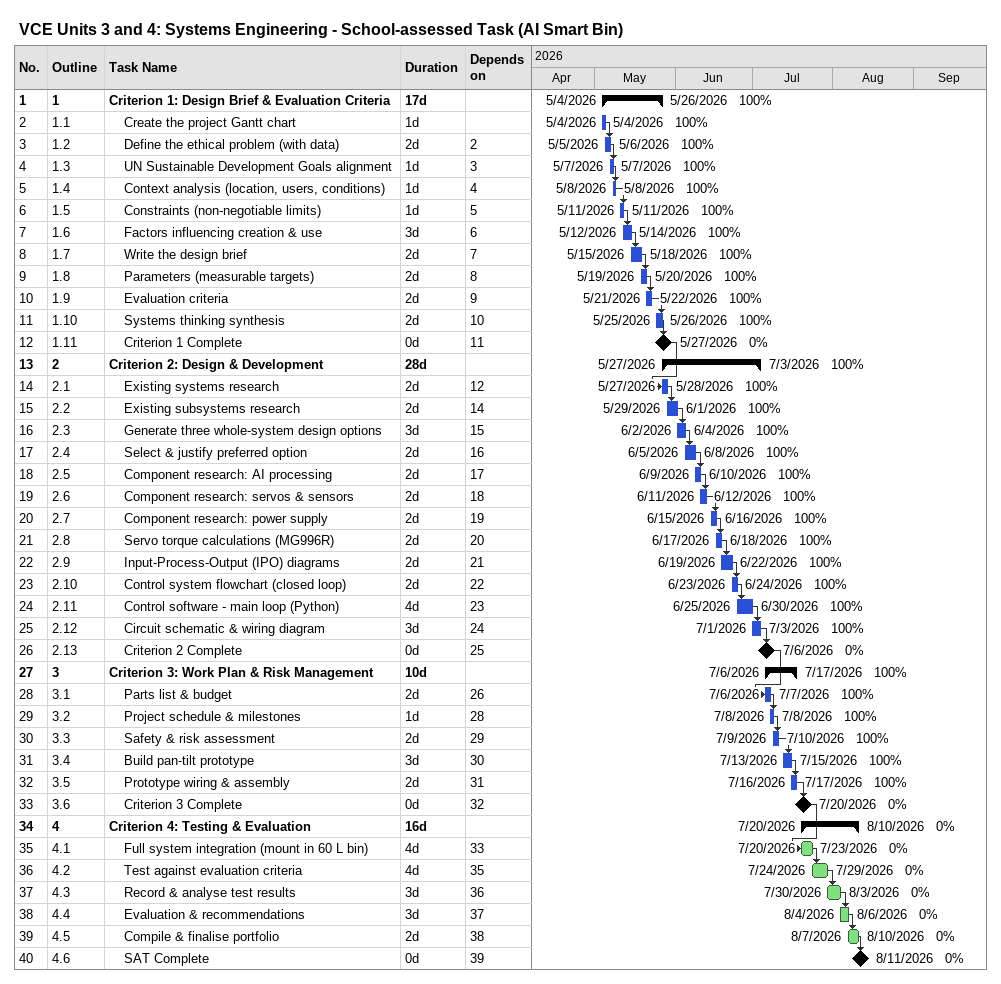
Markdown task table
VCE Units 3 and 4: Systems Engineering - School-assessed Task (AI Smart Bin)

| ID | WBS | Task | Duration | Start | Finish | Predecessors | % complete |
|---|---|---|---|---|---|---|---|
| 1 | 1 | **Criterion 1: Design Brief & Evaluation Criteria** | 17d | 2026-05-04 | 2026-05-26 |  | 100 |
| 2 | 1.1 | Create the project Gantt chart | 1d | 2026-05-04 | 2026-05-04 |  | 100 |
| 3 | 1.2 | Define the ethical problem (with data) | 2d | 2026-05-05 | 2026-05-06 | 2 | 100 |
| 4 | 1.3 | UN Sustainable Development Goals alignment | 1d | 2026-05-07 | 2026-05-07 | 3 | 100 |
| 5 | 1.4 | Context analysis (location, users, conditions) | 1d | 2026-05-08 | 2026-05-08 | 4 | 100 |
| 6 | 1.5 | Constraints (non-negotiable limits) | 1d | 2026-05-11 | 2026-05-11 | 5 | 100 |
| 7 | 1.6 | Factors influencing creation & use | 3d | 2026-05-12 | 2026-05-14 | 6 | 100 |
| 8 | 1.7 | Write the design brief | 2d | 2026-05-15 | 2026-05-18 | 7 | 100 |
| 9 | 1.8 | Parameters (measurable targets) | 2d | 2026-05-19 | 2026-05-20 | 8 | 100 |
| 10 | 1.9 | Evaluation criteria | 2d | 2026-05-21 | 2026-05-22 | 9 | 100 |
| 11 | 1.10 | Systems thinking synthesis | 2d | 2026-05-25 | 2026-05-26 | 10 | 100 |
| 12 | 1.11 | Criterion 1 Complete | 0d | 2026-05-27 | 2026-05-27 | 11 | 0 |
| 13 | 2 | **Criterion 2: Design & Development** | 28d | 2026-05-27 | 2026-07-03 |  | 100 |
| 14 | 2.1 | Existing systems research | 2d | 2026-05-27 | 2026-05-28 | 12 | 100 |
| 15 | 2.2 | Existing subsystems research | 2d | 2026-05-29 | 2026-06-01 | 14 | 100 |
| 16 | 2.3 | Generate three whole-system design options | 3d | 2026-06-02 | 2026-06-04 | 15 | 100 |
| 17 | 2.4 | Select & justify preferred option | 2d | 2026-06-05 | 2026-06-08 | 16 | 100 |
| 18 | 2.5 | Component research: AI processing | 2d | 2026-06-09 | 2026-06-10 | 17 | 100 |
| 19 | 2.6 | Component research: servos & sensors | 2d | 2026-06-11 | 2026-06-12 | 18 | 100 |
| 20 | 2.7 | Component research: power supply | 2d | 2026-06-15 | 2026-06-16 | 19 | 100 |
| 21 | 2.8 | Servo torque calculations (MG996R) | 2d | 2026-06-17 | 2026-06-18 | 20 | 100 |
| 22 | 2.9 | Input-Process-Output (IPO) diagrams | 2d | 2026-06-19 | 2026-06-22 | 21 | 100 |
| 23 | 2.10 | Control system flowchart (closed loop) | 2d | 2026-06-23 | 2026-06-24 | 22 | 100 |
| 24 | 2.11 | Control software - main loop (Python) | 4d | 2026-06-25 | 2026-06-30 | 23 | 100 |
| 25 | 2.12 | Circuit schematic & wiring diagram | 3d | 2026-07-01 | 2026-07-03 | 24 | 100 |
| 26 | 2.13 | Criterion 2 Complete | 0d | 2026-07-06 | 2026-07-06 | 25 | 0 |
| 27 | 3 | **Criterion 3: Work Plan & Risk Management** | 10d | 2026-07-06 | 2026-07-17 |  | 100 |
| 28 | 3.1 | Parts list & budget | 2d | 2026-07-06 | 2026-07-07 | 26 | 100 |
| 29 | 3.2 | Project schedule & milestones | 1d | 2026-07-08 | 2026-07-08 | 28 | 100 |
| 30 | 3.3 | Safety & risk assessment | 2d | 2026-07-09 | 2026-07-10 | 29 | 100 |
| 31 | 3.4 | Build pan-tilt prototype | 3d | 2026-07-13 | 2026-07-15 | 30 | 100 |
| 32 | 3.5 | Prototype wiring & assembly | 2d | 2026-07-16 | 2026-07-17 | 31 | 100 |
| 33 | 3.6 | Criterion 3 Complete | 0d | 2026-07-20 | 2026-07-20 | 32 | 0 |
| 34 | 4 | **Criterion 4: Testing & Evaluation** | 16d | 2026-07-20 | 2026-08-10 |  | 0 |
| 35 | 4.1 | Full system integration (mount in 60 L bin) | 4d | 2026-07-20 | 2026-07-23 | 33 | 0 |
| 36 | 4.2 | Test against evaluation criteria | 4d | 2026-07-24 | 2026-07-29 | 35 | 0 |
| 37 | 4.3 | Record & analyse test results | 3d | 2026-07-30 | 2026-08-03 | 36 | 0 |
| 38 | 4.4 | Evaluation & recommendations | 3d | 2026-08-04 | 2026-08-06 | 37 | 0 |
| 39 | 4.5 | Compile & finalise portfolio | 2d | 2026-08-07 | 2026-08-10 | 38 | 0 |
| 40 | 4.6 | SAT Complete | 0d | 2026-08-11 | 2026-08-11 | 39 | 0 |
